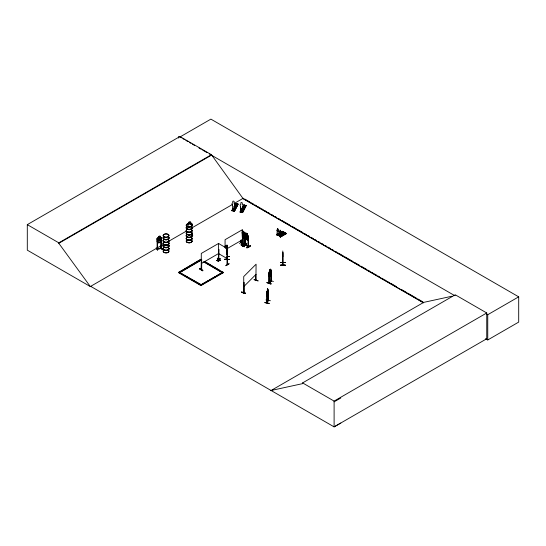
<?xml version="1.0" encoding="UTF-8"?>
<svg xmlns="http://www.w3.org/2000/svg" width="546" height="546" viewBox="0 0 546 546"><rect width="100%" height="100%" fill="white"/><g stroke="black" fill="none" stroke-linecap="round" stroke-linejoin="round"><path stroke-width="0.82" d="M226.965 250.007L227.047 252.798L226.931 249.222M226.993 250.389L226.979 250.948L227.04 248.826M227.04 248.915L227.027 249.631L226.959 245.086L226.986 255.05M218.216 259.302C217.786 255.207 220.509 262.503 217.595 260.715L218.195 257.985L217.445 260.483M278.098 234.821L278.296 231.634A1.031 0.594 60 0 0 278.146 230.221L278.098 229.074M280.651 236.295L280.849 233.108A1.031 0.594 60 0 0 280.699 231.695L280.651 230.549M267.151 302.607L268.066 300.396L266.933 302.969L267.042 291.38M268.168 300.648L268.025 289.571L268.12 300.703L268.236 290.335M268.25 300.471L267.13 302.982L267.233 292.649M268.072 292.909L267.035 296.403L266.96 292.13M243.782 292.431L243.557 292.786L243.966 292.595L243.789 282.453L243.946 292.636M243.762 292.793L243.721 276.569L256.088 264.196L255.89 280.671L255.746 274.556M255.719 280.255L255.883 280.275M269.226 303.46C259.732 301.344 267.799 303.542 269.287 303.323M271.464 280.972L269.164 283.258L269.226 272.877L269.205 283.217M217.922 260.872L218.161 258.094L217.595 260.715M277.429 228.788L277.416 229.798A1.031 0.594 60 0 0 277.266 231.04L277.218 231.067A1.031 0.594 60 0 1 277.375 229.825L277.525 228.658L278.146 229.313M277.812 235.278L278.412 234.582L278.501 235.073C276.795 234.152 277.805 234.111 277.477 234.493M280.699 236.268L279.9 235.892L279.77 232.535A1.031 0.594 60 0 1 279.921 231.299L279.982 230.262M280.31 235.763L280.043 235.947M279.839 235.872L280.303 235.735M233.026 209.78L233.258 209.309M233.388 209.841L233.367 209.255L233.203 209.923M245.796 205.562L242.281 212.244L240.404 211.916L240.602 210.654L240.602 211.316L242.82 211.698L242.82 211.043L242.649 211.534C240.888 211.097 241.537 210.435 241.496 211.302M241.564 211.138L241.666 210.722M241.482 292.267C245.304 292.185 248.703 295.038 241.482 292.267L245.516 293.577M241.591 291.967L245.632 293.277M241.591 292.13L245.618 293.461M266.926 282.685C272.625 282.835 272.201 285.763 267.049 282.357M271.041 283.906L267.021 282.569L271.055 283.865M216.878 260.579L220.229 258.749L218.653 259.671L218.816 249.659M220.215 258.708L216.871 260.599M164.599 236.684L164.332 236.643M164.25 236.534L164.639 236.275M167.506 234.657L168.004 234.698L167.677 234.466M190.663 224.542L191.059 224.406M281.176 232.93L280.917 233.197L282.937 231.49L280.876 232.685M235.217 206.211C234.33 207.098 236.759 206.954 234.821 206.49M235.831 206.688L235.606 206.245L234.896 206.449M242.97 207.808L243.905 208.046M243.96 208.081L243.612 207.603L243.025 207.842M217.52 260.237L218.147 258.019M199.481 268.891C200.983 267.717 206.497 273.853 199.495 268.857M199.631 268.769L202.784 270.748M277.266 231.04C276.337 236.623 278.501 233.06 277.238 234.889M277.327 234.507L277.655 234.118M280.248 235.708L279.927 235.879M246.833 236.179L247.788 235.64L247.099 236.677L247.829 238.513L246.888 236.814L246.301 237.681L245.946 237.49M245.018 233.947L245.093 232.664C243.025 230.467 244.901 234.575 243.277 232.862L242.902 233.128L243.236 237.892L245.761 239.353L246.096 234.985L245.052 233.927L245.591 234.657L245.591 236.971L245.052 237.66L244.048 237.08L243.509 235.77L243.509 233.456L244.048 233.347M245.761 239.353L246.13 234.964L243.277 232.862L242.936 233.169M248.061 240.37L248.457 239.353L248.082 240.424L245.577 238.95M277.648 234.295L277.184 234.179M268.994 275.689L269.253 276.665L271.021 274.856L271.232 273.389L271.041 274.877C267.704 280.487 268.25 269.219 271.253 270.113L271.082 281.094M160.06 237.428L161.507 237.592L161.52 240.963L160.974 242.212C156.647 244.185 156.934 241.892 157.166 238.336L158.593 237.667L158.579 236.398L160.046 236.159L160.012 237.476L160.742 237.769L160.742 240.09L160.012 241.202L158.647 241.428L157.91 240.554L157.91 238.24L158.647 237.701L158.647 236.459M161.52 240.963L161.022 242.281L157.569 242.82M160.968 248.45L161.015 238.343L161.459 238.363L161.056 238.431M233.586 209.418L233.401 209.719M241.414 210.674L241.257 211.288L241.653 210.872M233.279 209.323L233.313 209.807M241.53 211.111L241.598 210.715L241.441 211.2M267.294 289.598L267.704 288.738L267.11 291.68L267.185 302.962M267.356 290.076L267.581 289.155M267.049 291.414L267.902 289.448M267.035 296.403L267.909 294.403M265.977 299.918L270.42 300.73M268.059 300.054L267.943 300.614M239.435 243.482L242.54 241.523M190.902 223.567L190.458 223.519M269.26 271.642L270.516 269.144L269.71 269.895L269.355 271.949L269.362 283.053M243.618 233.347L243.263 233.06L242.717 233.845L242.151 232.398M241.045 242.649L241.407 242.82L241.373 240.274M241.373 242.799L241.482 240.213M241.189 240.042L241.155 242.547L244.458 244.41L244.417 238.513M245.222 238.302L245.181 245.031L245.407 244.601L245.557 245.229L245.523 238.472M245.673 245.161L245.632 239.25M232.405 204.914L232.432 204.859A1.549 1.208 27.5 0 1 232.739 202.921L232.739 201.563A0.771 0.607 27.5 0 1 233.456 201.112A0.771 0.607 27.5 0 1 234.193 201.87L234.193 203.235A1.549 1.208 27.5 0 1 234.527 205.221L234.22 210.033M233.005 209.418L232.227 210.811L232.473 209.261L232.644 209.821M234.459 205.89L235.715 203.685L238.111 204.238L234.493 211.193M233.906 207.159L235.715 203.549L237.933 203.938L234.418 210.428M232.849 209.323L232.084 210.701M234.657 205.849L235.715 203.549M234.753 205.944L235.715 203.754L236.029 203.897M234.903 205.972L236.145 203.76L233.784 208.804M233.961 207.999L236.145 203.76M237.503 203.986L233.729 211.07L234.323 211.009L234.33 210.353M234.596 209.616L237.169 204.764M232.105 209.971L232.275 210.524L234.152 210.852L237.626 204.163M237.933 203.938L234.446 211.186M234.35 211.09L237.94 204.129M240.561 206.251L240.841 211.227L240.561 206.251A1.549 1.208 27.5 0 1 240.868 204.313L240.841 203.01A0.771 0.607 27.5 0 1 241.578 202.505A0.771 0.607 27.5 0 1 242.322 203.262L242.349 204.573A1.549 1.208 27.5 0 1 242.656 206.613L242.349 211.425M240.356 212.203L240.602 210.654M242.226 207.978L243.844 205.078L246.239 205.63L242.622 212.585L240.11 212.162M245.891 205.576L243.844 204.948L242.015 208.62L243.844 205.146M242.158 208.729L244.007 205.262M242.308 208.756L244.274 205.153L242.226 209.5M241.987 209.459L244.274 205.153L242.131 209.398M241.687 211.036L241.004 210.913C240.301 212.319 242.472 212.612 241.714 210.974M241.858 212.462L245.632 205.378M245.529 206.272L242.144 212.503L245.393 206.251M246.062 205.33L242.335 212.544L242.021 212.326M243.571 292.752L243.789 282.453M255.746 280.235L256.101 280.078M201.303 269.274L201.74 269.192L201.29 269.267M218.721 259.466L218.926 259.657M242.663 245.939L242.601 245.454M268.994 272.352L268.994 283.21L271.471 280.583L271.062 280.719M269.362 282.685L268.994 282.842L271.246 280.931M187.237 226.256L187.551 226.105L187.305 226.563M187.387 226.18L187.763 226.529M187.865 226.467L187.947 226.201M190.97 224.549L190.629 224.474M245.966 237.374L246.655 236.411L245.973 234.603L246.867 236.254M283.087 234.309L283.292 234.671M157.453 238.93L157.05 238.998L157.453 238.93L157.46 249.153C156.183 247.966 159.63 249.208 161.118 248.184M157.05 249.099L161.459 248.369M161.459 248L160.974 248.061L161.507 248.457L161.459 237.619L161.009 237.271M243.025 207.733L243.584 208.285L243.734 207.637M242.144 235.271L242.731 234.411L243.311 235.906M160.988 237.312L157.61 237.844L157.132 238.356L157.105 249.208M187.531 224.031L187.981 223.478C191.141 221.963 193.1 223.048 191.919 226.631M243.925 282.494L243.577 282.657M254.143 279.579L258.19 280.924L254.047 279.675M243.762 292.185L243.925 292.226M243.721 286.67L256.088 274.297M269.861 269.99L270.318 269.533L269.861 270.406M271.021 269.922L270.488 270.454L270.475 269.13L270.83 272.795L270.447 274.167L269.738 274.877L269.355 274.269M271.055 281.149L271.287 270.816L271.444 280.999M271.43 270.857L271.082 271.021M269.253 282.691L271.055 280.883M269.001 283.149L269.369 283.026M273.416 281.531L269.376 280.037M201.303 269.642L201.74 269.56L201.372 269.758L201.406 259.637M201.679 269.594L201.699 259.466M242.711 245.925L242.567 235.742L242.287 245.987M242.663 245.57L242.458 245.714M283.142 234.268L283.21 234.65M271.26 281.183L270.98 269.908M188.309 223.908L189.046 223.375L189.025 222.106M246.328 234.37L245.243 234.193M242.315 212.544L242.281 211.718M218.216 258.115L219.014 260.64M279.729 233.538L276.802 234.835L282.937 231.49M282.125 231.627C285.053 232.944 280.849 231.845 282.726 231.279L283.906 232.146L277.6 235.353L278.501 234.63M283.736 232.05L277.743 235.435L283.824 231.995M279.265 236.316L285.278 232.753L286.459 233.62L280.507 237.032L279.354 236.261L285.49 232.965L279.634 236.534L279.354 235.824C280.166 234.466 280.487 237.244 279.784 236.363L279.784 235.626M281.047 236.541L280.965 236.056L280.296 236.909L286.37 233.388L280.153 236.827L280.521 237.039M242.178 230.719L243.257 231.333L242.178 230.719L242.178 232.043L243.912 233.033M243.223 232.596L244.308 233.654M218.782 249.474L218.898 249.536M225.368 245.673L225.368 248.102M245.591 233.947L248.457 236.063L248.491 246.901L245.407 244.97M242.724 245.905L242.39 246.082L242.683 235.804M248.075 235.408L247.372 235.005L247.406 233.743L246.294 233.149L246.328 234.452L245.782 234.555M243.932 238.015L242.042 236.896M248.273 236.541L248.157 246.724L248.273 236.541L248.601 246.833L245.304 244.956M248.566 236.711L248.157 236.609M241.469 242.335L241.039 242.247L241.407 242.451M248.082 240.424L245.57 238.95M241.011 244.915L244.492 246.69L241.189 244.806M244.007 243.973L244.308 244.11M242.765 245.202L246.048 243.311L242.793 245.236M246.212 243.612L242.793 245.372L246.212 243.605M242.274 246.014L242.567 229.6L225.075 239.701L225.075 247.461M245.673 244.792L245.243 244.697M245.557 244.963L248.403 246.505M220.693 260.401L217.226 258.435L220.529 260.319M248.553 246.785L248.157 246.751M250.177 245.707C250.471 247.57 242.397 249.283 250.198 245.734M246.915 247.823L250.348 245.987M250.225 245.912L246.942 247.782M216.96 260.654L218.011 260.039M227.416 254.627L227.32 264.633M229.013 263.609L225.744 265.718L229.108 263.875M90.718 286.357L90.363 286.568L27.3 250.157L27.3 224.645L179.934 136.52L211.445 154.709L242.956 198.416L423.368 302.58M179.934 136.52L179.934 136.991L210.886 119.124L518.7 296.84L518.7 322.092L487.749 339.96L485.537 338.677M27.3 224.645L58.811 242.834L211.445 154.709M340.786 423.068L334.104 426.876L90.677 286.336L90.315 286.541L58.811 243.304L211.445 155.18M90.315 286.541L163.507 244.287M168.653 241.312L186.309 231.122M192.192 227.723L232.657 204.361M234.125 203.515L243.311 198.212M218.782 243.332L201.29 253.433L201.256 269.697L201.583 259.398M242.902 233.128L243.236 237.892L245.796 239.332M204.504 261.329L223.457 272.584L200.955 285.578L178.446 272.584L200.955 259.275L201.59 259.643L179.723 272.584L201.59 259.957M178.446 272.584L200.955 259.275M201.29 263.534L218.782 253.433M226.529 248.962L242.567 239.701M278.098 230.248L278.146 230.221A1.031 0.594 60 0 1 278.255 231.661L278.296 231.634M279.921 231.299L279.968 231.272A1.031 0.594 60 0 0 279.818 232.514L279.975 235.92L279.955 235.476M279.648 233.395L276.924 234.964L276.802 234.35L277.539 234.214M281.122 232.207C284.05 233.517 279.845 232.425 281.722 231.859L282.814 232.494M280.849 233.108L280.487 232.93M277.6 235.346L283.606 231.873L283.893 232.146M280.043 235.524L279.354 235.824M279.293 236.336L285.285 232.896M279.504 236.459L285.551 233.101L285.278 232.842M281.047 236.104L280.364 236.404M280.153 236.821L286.159 233.347M179.081 272.215L200.955 284.527L200.314 285.21L222.188 272.584M201.044 284.794L208.333 280.583M209.794 279.743L214.892 276.795M216.352 275.955L221.458 273.007M178.446 272.27L200.955 285.265L223.457 272.27M270.734 390.704L423.73 302.368L451.917 296.239M271.089 390.492L302.6 383.64L302.6 382.91L455.234 294.785L486.745 312.974L486.745 338.752L334.104 426.876L334.104 401.098L486.745 312.974M455.234 295.516L454.879 295.727L209.248 153.911M486.288 313.861L487.749 314.708L518.7 296.84M334.104 401.836L340.786 398.027M157.091 248.71L157.043 249.194L161.459 248.464M227.218 259.35L227.17 257.692M283.012 265.254L282.855 252.532M242.499 245.475L242.24 246.034M201.433 269.758L201.733 269.287M164.667 236.671L164.523 236.725M187.92 226.515L187.51 226.631M283.142 234.336L283.715 234.425L283.292 234.596M243.106 207.78L243.612 207.712M161.05 248.055L157.439 248.642M187.626 226.16L187.49 226.529M227.32 264.803L227.143 246.628L227.034 248.457M217.793 260.046L218.195 259.964M244.137 205.296L243.844 204.948M246.041 205.528L242.574 212.578M231.961 210.776L233.012 208.668L231.941 210.763L234.5 211.186M241.209 242.199L241.305 242.799M244.089 243.85L244.294 244.499L244.308 237.742M189.046 223.792L190.411 223.56M191.81 223.949C191.059 223.908 192.595 224.338 191.81 225.628M158.593 236.425L160.06 236.186M191.878 234.084L192.765 235.333L191.789 233.374M161.084 247.065L162.374 249.659L160.872 246.915M157.664 250.437L156.156 247.87M241.052 244.861L244.342 246.744M161.418 248.007L161.357 248.355M164.134 236.657L164.605 236.575M267.642 290.049L267.827 292.356L267.294 294.574L267.11 294.001M244.287 244.11L241.407 242.56L244.089 243.953M244.123 237.503L243.966 244.301L244.342 244.492L241.093 242.663M245.338 244.97L248.614 246.451L248.177 246.376M161.077 248.539L161.015 238.343M227 247.775L227.047 254.907M227.061 256.64L229.381 256.613M227.211 258.715L227 259.138M224.815 259.193L229.463 259.507L224.815 259.227M229.463 259.5L224.822 259.541M224.815 259.405L229.456 259.35M282.801 250.983L282.821 265.267M280.61 262.53L285.251 262.537M280.61 265.076L285.251 265.069L285.251 265.431L280.61 265.424L280.61 265.069L285.251 265.11M280.61 265.295L285.251 265.281M280.61 265.39L285.251 265.39M280.828 233.203L280.74 233.197A1.031 0.594 60 0 0 280.651 231.722L280.194 230.139M235.353 206.306L235.852 206.613M266.912 295.461L267.09 296.41M232.876 209.521L233.592 209.582L233.558 210.742L232.876 210.626L232.91 209.459M240.233 211.363L240.404 211.916M244.171 244.246L244.007 237.571M162.162 249.659L160.845 246.915M255.719 280.364L256.088 280.439M248.403 246.874L248.341 246.273M188.95 223.805L188.506 223.962M218.618 260.005L219.089 260.401M227.156 264.708L227.307 248.553L218.557 243.502L218.489 259.377L218.325 257.978M242.178 235.77L243.188 236.35M246.328 238.179L247.338 238.752L247.877 238.07L247.338 233.784M179.934 136.991L181.402 137.838M182.869 138.684L184.336 139.53M185.797 140.377L187.995 141.646M189.462 142.492L190.929 143.339M192.397 144.185L194.594 145.454M198.99 147.993L201.187 149.263M202.655 150.109L207.05 152.641M244.785 199.058L249.938 202.034M251.413 202.887L253.624 204.163M255.091 205.009L256.565 205.862M258.04 206.709L260.251 207.985M261.725 208.838L263.192 209.691M264.667 210.538L266.878 211.814M268.352 212.667L269.82 213.513M272.031 214.79L273.505 215.643M274.979 216.489L276.447 217.342M278.658 218.618L280.132 219.465M281.606 220.318L289.708 224.993M291.912 226.269L296.335 228.822M297.802 229.668L302.962 232.644M304.429 233.497L306.64 234.773M308.115 235.619L309.589 236.473M311.063 237.326L313.267 238.595M314.742 239.448L316.216 240.301M318.42 241.571L319.895 242.424M321.369 243.277L323.58 244.553M325.054 245.4L326.522 246.253M327.996 247.099L330.207 248.375M331.681 249.229L333.149 250.075M335.36 251.351L336.834 252.204M338.308 253.051L343.461 256.026M344.935 256.879L353.037 261.554M354.504 262.408L359.664 265.383M361.131 266.23L366.291 269.212M367.758 270.058L369.97 271.335M371.444 272.188L372.918 273.034M374.392 273.887L376.597 275.164M378.071 276.01L379.545 276.863M381.75 278.139L383.224 278.986M384.698 279.839L386.172 280.685M388.383 281.961L389.851 282.814M391.325 283.661L396.478 286.643M401.638 289.619L406.053 292.165M407.528 293.018L416.366 298.116M417.833 298.969L422.993 301.945M242.472 198.348L423.478 302.853M280.118 235.817L279.736 235.654L279.736 236.391M276.802 234.35L276.89 234.746M218.557 253.603L227.307 258.654M205.235 262.066L219.813 270.482M221.273 271.321L223.457 272.584M203.87 261.698L222.823 272.952L203.87 262.012M180.542 273.061L182.726 274.324M184.186 275.164L189.291 278.112M190.745 278.951L200.955 284.841M302.6 382.91L334.104 401.098M283.005 231.64L282.726 231.279M243.728 233.34L243.188 232.623L243.257 231.333M282.808 231.518L276.713 234.841L277.982 235.565M188.977 223.314L188.977 222.072L190.445 221.826L191.141 224.986M191.878 233.872L192.581 235.333M242.062 232.889L242.506 234.002M157.166 241.646L157.623 242.799M218.38 258.005L218.946 260.169M218.345 258.108L218.741 260.831M232.432 204.859L232.712 209.835L234.521 210.142L234.698 209.65L234.698 210.306L232.473 209.923L232.473 209.261M226.959 245.086L227.047 247.802M226.959 249.133L226.979 249.952M227.013 257.698L227.054 259.384L227.054 257.671M227.027 246.662L227.04 248.348M227.054 250.703L226.945 248.696M218.277 258.121L218.339 260.913M487.749 314.708L487.749 339.96M285.367 233.961L284.275 233.422M284.227 234.616L283.135 234.077M282.869 252.388L282.869 256.784M280.965 236.056L280.965 236.404M278.412 234.582L278.412 234.937M277.238 234.152L277.184 234.916M267.649 288.732L267.69 290.056M246.362 233.19L246.362 234.432M245.338 238.24L245.386 244.983M243.618 245.727L246.874 243.823L243.591 245.734M241.073 240.103L241.073 242.67M234.152 210.326L234.152 210.852M225.478 245.734L225.478 248.171M225.184 245.905L225.184 247.529M219.724 260.503L218.325 259.603L219.724 260.442L218.325 261.316L216.817 260.469L218.216 259.63L216.817 260.503M218.707 249.727L218.721 259.835M218.666 249.577L218.605 259.446M178.699 136.425L178.699 138.097M159.998 236.206L159.998 237.449M58.811 242.834L58.811 243.304M191.939 232.596A2.873 1.658 0 0 1 189.162 234.691A2.873 1.658 0 0 1 186.384 232.596M191.994 227.464A2.935 1.693 0 0 1 189.162 229.593A2.935 1.693 0 0 1 186.322 227.464M187.087 226.706A2.935 1.693 0 0 1 188.397 226.269M191.946 227.634A2.887 1.665 0 0 1 189.162 229.73A2.887 1.665 0 0 1 186.37 227.634M187.114 226.883A2.887 1.665 0 0 1 187.715 226.617M191.994 227.32A2.935 1.693 0 0 1 189.162 229.45A2.935 1.693 0 0 1 186.322 227.32M187.087 226.563A2.935 1.693 0 0 1 188.397 226.126M191.953 227.163A2.894 1.672 0 0 1 189.162 229.265A2.894 1.672 0 0 1 186.363 227.163M187.114 226.413A2.894 1.672 0 0 1 188.411 225.983M191.953 230.419A2.894 1.672 0 0 1 189.162 232.521A2.894 1.672 0 0 1 186.363 230.419M191.994 230.248A2.935 1.693 0 0 1 189.162 232.384A2.935 1.693 0 0 1 186.322 230.248M191.994 230.105A2.935 1.693 0 0 1 189.162 232.241A2.935 1.693 0 0 1 186.322 230.105M191.946 229.955A2.887 1.665 0 0 1 189.162 232.05A2.887 1.665 0 0 1 186.37 229.955M191.953 232.76A2.894 1.672 0 0 1 189.162 234.862A2.894 1.672 0 0 1 186.363 232.76M191.946 233.005A2.88 1.665 0 0 1 189.162 235.101A2.88 1.665 0 0 1 186.377 233.005M191.939 240.54A2.873 1.658 0 0 1 189.162 242.636A2.873 1.658 0 0 1 186.384 240.54M191.96 232.862A2.901 1.672 0 0 1 189.162 234.964A2.901 1.672 0 0 1 186.357 232.862M191.953 235.579A2.894 1.672 0 0 1 189.162 237.681A2.894 1.672 0 0 1 186.363 235.579M191.953 235.108A2.894 1.672 0 0 1 189.162 237.21A2.894 1.672 0 0 1 186.363 235.108M191.953 238.363A2.894 1.672 0 0 1 189.162 240.465A2.894 1.672 0 0 1 186.363 238.363M191.994 238.192A2.935 1.693 0 0 1 189.162 240.329A2.935 1.693 0 0 1 186.322 238.192M191.994 238.049A2.935 1.693 0 0 1 189.162 240.185A2.935 1.693 0 0 1 186.322 238.049M191.946 237.899A2.887 1.665 0 0 1 189.162 239.994A2.887 1.665 0 0 1 186.37 237.899M191.994 235.408A2.935 1.693 0 0 1 189.162 237.537A2.935 1.693 0 0 1 186.322 235.408M191.994 235.265A2.935 1.693 0 0 1 189.162 237.394A2.935 1.693 0 0 1 186.322 235.265M168.598 239.987A2.935 1.693 0 0 1 166.059 242.526A2.935 1.693 0 0 1 163.52 239.987M168.564 240.158A2.894 1.672 0 0 1 166.059 242.663A2.894 1.672 0 0 1 163.554 240.158M168.564 242.499A2.894 1.672 0 0 1 166.059 245.004A2.894 1.672 0 0 1 163.554 242.499M168.598 237.196A2.935 1.693 0 0 1 166.059 239.742A2.935 1.693 0 0 1 163.52 237.196M168.564 239.694A2.894 1.672 0 0 1 166.059 242.199A2.894 1.672 0 0 1 163.554 239.694M168.564 237.374A2.894 1.672 0 0 1 166.059 239.878A2.894 1.672 0 0 1 163.554 237.374M168.598 239.844A2.935 1.693 0 0 1 166.059 242.383A2.935 1.693 0 0 1 163.52 239.844M168.598 237.053A2.935 1.693 0 0 1 166.059 239.598A2.935 1.693 0 0 1 163.52 237.053M168.564 236.903A2.894 1.672 0 0 1 166.059 239.414A2.894 1.672 0 0 1 163.554 236.903M168.598 247.932A2.935 1.693 0 0 1 166.059 250.471A2.935 1.693 0 0 1 163.52 247.932M168.557 248.102A2.887 1.665 0 0 1 166.059 250.607A2.887 1.665 0 0 1 163.554 248.102M168.557 250.28A2.887 1.665 0 0 1 166.059 252.784A2.887 1.665 0 0 1 163.554 250.28M168.564 250.443A2.894 1.672 0 0 1 166.059 252.948A2.894 1.672 0 0 1 163.554 250.443M168.598 245.14A2.935 1.693 0 0 1 166.059 247.686A2.935 1.693 0 0 1 163.52 245.14M168.564 247.638A2.894 1.672 0 0 1 166.059 250.143A2.894 1.672 0 0 1 163.554 247.638M168.564 245.318A2.894 1.672 0 0 1 166.059 247.823A2.894 1.672 0 0 1 163.554 245.318M168.598 247.788A2.935 1.693 0 0 1 166.059 250.327A2.935 1.693 0 0 1 163.52 247.788M168.598 244.997A2.935 1.693 0 0 1 166.059 247.543A2.935 1.693 0 0 1 163.52 244.997M168.564 244.847A2.894 1.672 0 0 1 166.059 247.358A2.894 1.672 0 0 1 163.554 244.847M267.226 291.578L267.212 294.506L267.533 292.56C268.093 295.55 267.827 286.418 267.54 291.994L267.226 291.578M269.512 271.867L269.997 272.809L269.492 274.788L270.147 272.925L270.557 273.71L270.809 273.471L270.311 272.488L270.789 270.591L270.161 272.358L269.512 271.867M245.447 237.476L244.506 235.776C244.042 237.449 242.895 236.138 244.28 235.367L243.605 233.558L244.492 235.21C244.881 233.565 246.164 234.971 244.724 235.633L245.447 237.476M160.592 240.602L160.087 240.69L159.316 239.653L158.026 241.025L159.002 239.435L158.087 238.165L159.289 239.1L160.538 237.756L159.609 239.339L160.592 240.602M267.642 290.458L267.294 293.577L267.642 290.458M241.141 210.06L240.056 212.148L241.195 210.08M270.447 270.857L269.738 271.567L269.738 273.887L270.447 273.177L270.447 270.857M190.165 222.154L189.285 222.297L189.285 222.713L190.165 222.57L190.165 222.154M159.766 236.479L158.886 236.623L158.886 237.039L159.766 236.896L159.766 236.479M160.012 237.892L158.647 238.117L158.647 240.438L160.012 240.213L160.012 237.892M229.381 256.47L227.061 256.49L229.381 256.47M285.251 262.442L280.61 262.606L285.251 262.394M237.571 204.641L235.346 204.259L237.571 204.641M245.7 206.033L243.475 205.651L245.7 206.033M245.454 206.504L243.229 206.122L245.454 206.504M237.326 205.112L235.101 204.73L237.326 205.112M236.957 205.815L234.739 205.433L236.957 205.815M245.086 207.207L242.861 206.825L245.086 207.207M236.63 206.443L234.411 206.06L236.63 206.443M244.758 207.835L242.533 207.453L244.758 207.835M236.261 207.146L234.043 206.763L236.261 207.146M244.39 208.545L242.171 208.156L244.39 208.545M243.004 231.484L242.356 231.108L243.004 231.893L243.004 231.484M247.154 233.886L246.505 233.517L247.154 234.302L247.154 233.886M243.188 233.033L242.178 232.46L242.178 234.78L243.188 235.353L243.188 233.033M247.338 235.442L246.328 234.862L246.328 237.182L247.338 237.763L247.338 235.442M285.77 233.729L284.671 233.101L285.77 233.729M284.766 234.309L283.674 233.681L284.766 234.309M283.627 234.964L282.535 234.336L283.627 234.964M244.874 232.787L244.226 232.419L244.874 233.203L244.874 232.787M245.052 234.343L244.048 233.763L244.048 236.084L245.052 236.664L245.052 234.343M187.708 226.72A2.901 1.672 0 0 0 192.055 225.266A2.901 1.672 0 0 0 187.708 223.819A2.901 1.672 0 0 0 187.708 226.72M187.722 226.931A2.88 1.665 0 0 0 192.042 225.491A2.88 1.665 0 0 0 187.722 224.051A2.88 1.665 0 0 0 187.722 226.931M187.708 226.802A2.901 1.672 0 0 0 192.055 225.348A2.901 1.672 0 0 0 187.708 223.901A2.901 1.672 0 0 0 187.708 226.802M189.162 242.793A2.894 1.672 0 0 0 191.953 240.69A2.894 1.672 0 0 1 189.162 242.806A2.894 1.672 0 0 1 186.363 240.704A2.894 1.672 0 0 0 189.162 242.793M164.612 236.95A2.901 1.672 0 0 0 168.96 235.497A2.901 1.672 0 0 0 164.612 234.05A2.901 1.672 0 0 0 164.612 236.95M166.059 244.84A2.887 1.665 0 0 0 168.557 242.335A2.901 1.672 0 0 1 166.059 244.908A2.901 1.672 0 0 1 163.547 242.404A2.887 1.665 0 0 0 166.059 244.84M164.619 237.08A2.873 1.658 0 0 0 168.932 235.64A2.873 1.658 0 0 0 164.619 234.2A2.873 1.658 0 0 0 164.619 237.08M166.059 245.243A2.873 1.658 0 0 0 168.55 242.752A2.88 1.665 0 0 1 166.059 245.243A2.873 1.658 0 0 1 163.568 242.752A2.88 1.665 0 0 0 166.059 245.243"/></g></svg>
